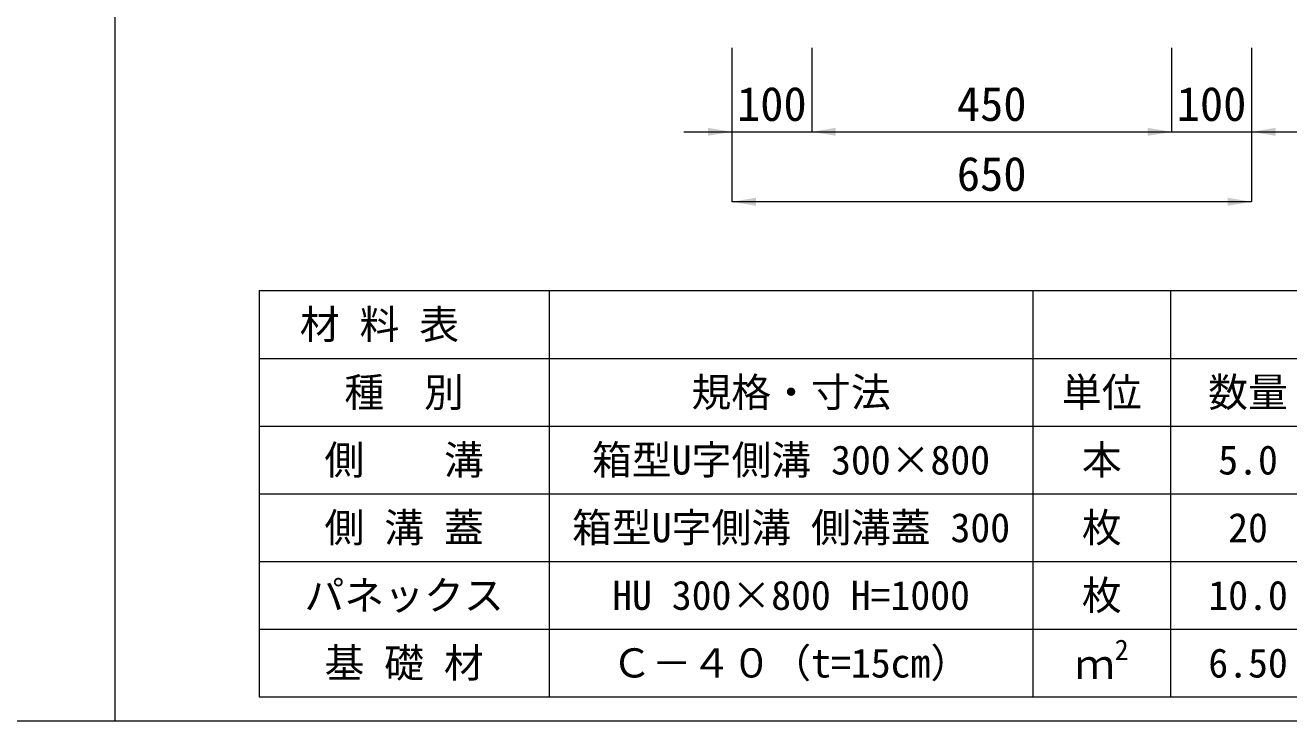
# Model space of a CAD drawing. Units: millimetres at full size. Extents: x 187207 to 255567, y 882048 to 905686.
# Drawn here: x 212086 to 213666, y 882048 to 882919 of the extents above; entities that cross this region are included whole.
import ezdxf
from ezdxf.enums import TextEntityAlignment as Align

# ---------------------------------------------------------------- set-up
doc = ezdxf.new("R2010")
doc.units = ezdxf.units.MM
doc.header["$LTSCALE"] = 20
for name, color, linetype, lineweight in [('Defpoints_3', 8, 'Continuous', 0), ('図枠', 5, 'Continuous', 13), ('寸法・材料表', 7, 'Continuous', 13), ('寸法線', 7, 'Continuous', 13)]:
    doc.layers.add(name, color=color, linetype=linetype, lineweight=lineweight)
doc.styles.add('ＭＳ ゴシック', font='')
doc.styles.get('ＭＳ ゴシック').set_extended_font_data('MS Gothic')

# ---------------------------------------------------------------- blocks, each defined once
blk = doc.blocks.new('filled_arrow')
at = {"color": 0, "linetype": 'Continuous', "lineweight": -2}
blk.add_solid([(7.5, 1.25), (0, 0), (7.5, -1.25)], dxfattribs=at)

msp = doc.modelspace()

# ---------------------------------------------------------------- linework, layer by layer
at = {"layer": 'Defpoints_3'}
for p, q in [((212377.92, 882587.01), (214316.83, 882587.01)), ((212377.92, 882587.01), (212377.92, 882501.83)), ((212740.92, 882587.01), (212740.92, 882501.83)), ((213345.92, 882587.01), (213345.92, 882501.83)), ((213518.23, 882587.01), (213518.23, 882501.83))]:
    msp.add_line(p, q, dxfattribs=at)
at = {"layer": '図枠'}
for p, q in [((212197.37, 904948.33), (212197.37, 882048.33)), ((194897.37, 882048.33), (214497.37, 882048.33))]:
    msp.add_line(p, q, dxfattribs=at)
at = {"layer": '寸法・材料表'}
for p, q in [((212377.92, 882501.83), (214316.83, 882501.83)), ((212377.92, 882501.83), (212377.92, 882078.33)), ((212740.92, 882501.83), (212740.92, 882078.33)), ((213345.92, 882501.83), (213345.92, 882078.33)), ((213518.23, 882501.83), (213518.23, 882078.33)), ((212377.92, 882417.13), (214316.83, 882417.13)), ((212377.92, 882332.43), (214316.83, 882332.43)), ((212377.92, 882247.73), (214316.83, 882247.73)), ((212377.92, 882163.03), (214316.83, 882163.03)), ((212377.92, 882078.33), (214316.83, 882078.33))]:
    msp.add_line(p, q, dxfattribs=at)
at = {"layer": '寸法線'}
for p, q in [((212969.37, 882890.37), (212969.37, 882785.43)), ((212969.37, 882890.37), (212969.37, 882697.93)), ((213069.37, 882890.37), (213069.37, 882785.43)), ((213069.37, 882890.37), (213069.37, 882785.43)), ((213519.37, 882890.37), (213519.37, 882785.43)), ((213519.37, 882890.37), (213519.37, 882785.43)), ((213619.37, 882890.37), (213619.37, 882785.43)), ((213619.37, 882890.37), (213619.37, 882697.93)), ((212909.37, 882785.43), (213129.37, 882785.43)), ((213069.37, 882785.43), (213519.37, 882785.43)), ((213459.37, 882785.43), (213679.37, 882785.43)), ((213619.37, 882697.93), (212969.37, 882697.93))]:
    msp.add_line(p, q, dxfattribs=at)

# ---------------------------------------------------------------- block references
at = {"layer": '寸法線', "xscale": 4, "yscale": 4, "rotation": 180}
for p in [(212969.37, 882785.43), (213519.37, 882785.43), (213519.37, 882785.43), (213619.37, 882697.93)]:
    msp.add_blockref('filled_arrow', p, dxfattribs=at)
at = {"layer": '寸法線', "xscale": 4, "yscale": 4}
for p in [(213069.37, 882785.43), (213069.37, 882785.43), (213619.37, 882785.43), (212969.37, 882697.93)]:
    msp.add_blockref('filled_arrow', p, dxfattribs=at)

# ---------------------------------------------------------------- texts
at = {"layer": '寸法・材料表', "style": 'ＭＳ ゴシック'}
msp.add_text('\u3000材 料 表', height=36.55, dxfattribs=at).set_placement((212379.08, 882544.42), align=Align.MIDDLE_LEFT)
for s, p in [('種\u3000別', (212559.42, 882459.48)), ('規格・寸法', (213043.42, 882459.48)), ('単位', (213432.07, 882459.48)), ('数量', (213615.03, 882459.48)), ('側\u3000\u3000溝', (212559.42, 882374.78)), ('箱型U字側溝 300×800', (213043.42, 882374.78)), ('本', (213432.07, 882374.78)), ('5.0', (213615.03, 882374.78)), ('側 溝 蓋', (212559.42, 882290.08)), ('箱型U字側溝 側溝蓋 300', (213043.42, 882290.08)), ('枚', (213432.07, 882290.08)), ('20', (213615.03, 882290.08)), ('枚', (213432.07, 882205.38)), ('パネックス', (212559.42, 882205.38)), ('HU 300×800 H=1000', (213043.42, 882205.38)), ('10.0', (213615.03, 882205.38)), ('基 礎 材', (212559.42, 882120.68)), ('Ｃ－４０（t=15cm）', (213043.42, 882120.68)), ('6.50', (213615.03, 882120.68))]:
    msp.add_text(s, height=36.55, dxfattribs=at).set_placement(p, align=Align.MIDDLE_CENTER)
for s, height, p in [('2', 25.59, (213448.28, 882116.71)), ('ｍ', 36.55, (213398.42, 882089.76))]:
    msp.add_text(s, height=height, dxfattribs=at).set_placement(p, align=Align.BOTTOM_LEFT)
at = {"layer": '寸法線', "style": 'ＭＳ ゴシック'}
for s, p in [('100', (213019.37, 882820.43)), ('450', (213294.37, 882820.43)), ('100', (213569.37, 882820.43)), ('650', (213294.37, 882732.93))]:
    msp.add_text(s, height=42.72, dxfattribs=at).set_placement(p, align=Align.MIDDLE_CENTER)

doc.saveas('drawing.dxf')
